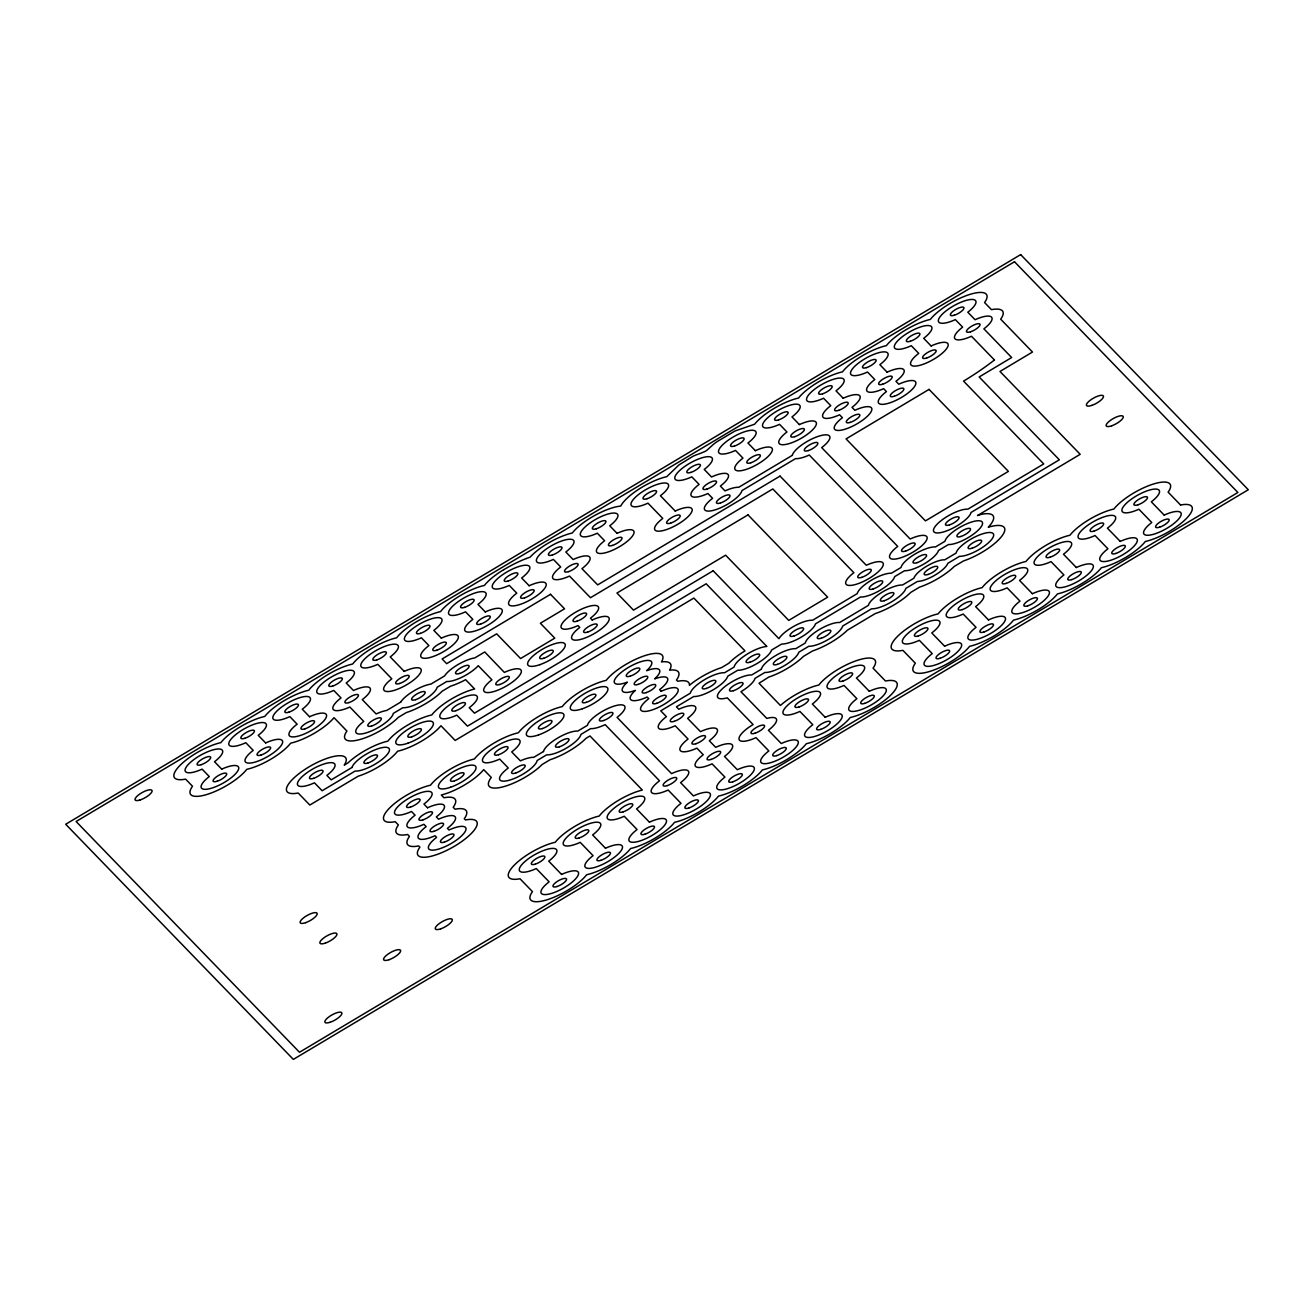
<?xml version="1.0" encoding="UTF-8"?>
<svg xmlns="http://www.w3.org/2000/svg" width="1314" height="1314" viewBox="0 0 1314 1314"><rect width="100%" height="100%" fill="white"/><g stroke="black" fill="none" stroke-linecap="round" stroke-linejoin="round"><path stroke-width="1.5" d="M526.323 558.532L530.084 557.169A33.868 10.413 -29.4 0 1 572.28 533.008A33.868 10.413 -29.4 0 1 620.734 506.087A33.868 10.413 -29.4 0 1 666.773 476.654L678.911 464.942L692.954 456.303A20.071 6.176 -29.4 0 1 699.311 453.806L704.895 451.523A6.57 2.02 -29.4 0 0 706.784 450.373L713.568 444.231A15.867 4.878 -29.4 0 1 718.2 440.962L735.035 430.976L754.614 424.241A33.868 10.413 -29.4 0 1 798.551 398.043A33.868 10.413 -29.4 0 1 842.471 371.846A33.868 10.413 -29.4 0 1 886.392 345.631A33.868 10.413 -29.4 0 1 930.328 319.433A33.868 10.413 -29.4 0 1 969.847 294.418A33.868 10.413 -29.4 0 1 984.564 302.532L991.462 309.661A33.868 10.413 -29.4 0 1 1000.693 319.187L1032.476 352.037L999.987 371.468L1080.19 454.316L977.485 515.581A15.062 4.632 -29.4 0 1 981.328 514.365A33.868 10.413 -29.4 0 1 988.259 527.226A33.868 10.413 -29.4 0 1 1002.139 535.767A33.868 10.413 -29.4 0 1 963.507 560.93L954.276 566.433A33.868 10.413 -29.4 0 1 919.57 587.128L910.75 592.4A33.868 10.413 -29.4 0 1 875.255 613.572L847.366 630.211A33.868 10.413 -29.4 0 1 812.66 650.906L803.429 656.409A33.868 10.413 -29.4 0 1 768.739 677.104L759.016 683.247L780.417 705.47A33.868 10.413 -29.4 0 1 818.819 685.037A33.868 10.413 -29.4 0 1 858.371 660.022A33.868 10.413 -29.4 0 1 873.054 668.169L885.488 681.013A33.868 10.413 -29.4 0 1 891.549 694.301A33.868 10.413 -29.4 0 1 850.24 717.51A33.868 10.413 -29.4 0 1 806.32 743.708A33.868 10.413 -29.4 0 1 762.399 769.905A33.868 10.413 -29.4 0 1 718.462 796.12A33.868 10.413 -29.4 0 1 674.542 822.318A33.868 10.413 -29.4 0 1 630.621 848.516A33.868 10.413 -29.4 0 1 586.685 874.73A33.868 10.413 -29.4 0 1 547.15 899.745A33.868 10.413 -29.4 0 1 532.449 891.615L519.999 878.754A33.868 10.413 -29.4 0 1 513.971 865.45A33.868 10.413 -29.4 0 1 555.264 842.258A33.868 10.413 -29.4 0 1 599.184 816.06A33.868 10.413 -29.4 0 1 642.316 790.043L589.97 735.955L586.044 738.304A33.868 10.413 -29.4 0 1 550.155 759.706L542.124 764.502A33.868 10.413 -29.4 0 1 502.671 786.938A33.868 10.413 -29.4 0 1 491.288 777.461L483.7 769.626A33.868 10.413 -29.4 0 1 441.29 795.003L443.968 797.762A33.868 10.413 -29.4 0 1 453.199 807.305L455.038 809.21A33.868 10.413 -29.4 0 1 464.269 818.753L465.468 819.969A33.868 10.413 -29.4 0 1 472.465 832.255A33.868 10.413 -29.4 0 1 433.078 855.743A33.868 10.413 -29.4 0 1 419.889 847.169L418.69 845.937A33.868 10.413 -29.4 0 1 409.459 836.394L407.619 834.489A33.868 10.413 -29.4 0 1 398.388 824.962L395.218 821.693A33.868 10.413 -29.4 0 1 389.19 808.389A33.868 10.413 -29.4 0 1 430.483 785.197A33.868 10.413 -29.4 0 1 474.42 758.983A33.868 10.413 -29.4 0 1 518.34 732.785A33.868 10.413 -29.4 0 1 562.261 706.587A33.868 10.413 -29.4 0 1 606.197 680.373A33.868 10.413 -29.4 0 1 644.402 655.785A33.868 10.413 -29.4 0 1 661.468 661.911A33.868 10.413 -29.4 0 1 669.598 670.124A33.868 10.413 -29.4 0 1 676.464 680.044L677.663 681.276A33.868 10.413 -29.4 0 1 689.407 685.317A33.868 10.413 -29.4 0 1 721.501 667.643L728.777 663.291A33.868 10.413 -29.4 0 1 744.989 650.89L693.858 598.067L455.17 740.439L440.946 725.739A33.868 10.413 -29.4 0 1 397.6 751.214A33.868 10.413 -29.4 0 1 358.196 776.196L309.825 805.039L298.179 793.015A33.868 10.413 -29.4 0 1 290.969 780.976A33.868 10.413 -29.4 0 1 329.83 757.455A33.868 10.413 -29.4 0 1 344.219 765.142L348.013 762.892A33.868 10.413 -29.4 0 1 387.844 741.145A33.868 10.413 -29.4 0 1 431.78 714.947A33.868 10.413 -29.4 0 1 474.633 688.979L465.632 679.683A33.868 10.413 -29.4 0 1 450.554 686.204L442.21 691.18A33.868 10.413 -29.4 0 1 406.322 712.582L398.29 717.378A33.868 10.413 -29.4 0 1 359.395 739.667A33.868 10.413 -29.4 0 1 346.929 731.044L334.002 717.69A33.868 10.413 -29.4 0 1 290.673 743.149A33.868 10.413 -29.4 0 1 246.753 769.347A33.868 10.413 -29.4 0 1 207.218 794.379A33.868 10.413 -29.4 0 1 192.501 786.248L185.603 779.136A33.868 10.413 -29.4 0 1 179.575 765.832A33.868 10.413 -29.4 0 1 220.867 742.624A33.868 10.413 -29.4 0 1 264.804 716.426A33.868 10.413 -29.4 0 1 308.724 690.228A33.868 10.413 -29.4 0 1 352.645 664.013A33.868 10.413 -29.4 0 1 396.582 637.816A33.868 10.413 -29.4 0 1 440.502 611.618A33.868 10.413 -29.4 0 1 484.439 585.42A33.868 10.413 -29.4 0 1 503.804 569.635M994.468 360.02L971.457 336.253A21.287 6.537 -29.4 0 1 955.032 338.864A21.287 6.537 -29.4 0 1 962.636 327.153L955.36 319.63A21.287 6.537 -29.4 0 1 939.74 317.2A21.287 6.537 -29.4 0 1 968.993 299.74A21.287 6.537 -29.4 0 1 967.794 312.206L975.07 319.729A21.287 6.537 -29.4 0 1 991.495 317.117A21.287 6.537 -29.4 0 1 983.89 328.845L1011.665 357.539L979.16 376.97L1059.347 459.801L971.013 512.493A21.287 6.537 -29.4 0 1 945.111 531.447A21.287 6.537 -29.4 0 1 937.67 523.629A21.287 6.537 -29.4 0 1 967.86 509.175L1043.727 463.924L963.556 381.109A107.058 32.899 -29.4 0 0 994.402 360.02M503.82 569.652A49.341 15.16 -29.4 0 1 526.323 558.516M1020.666 254.604L65.7 824.256L293.334 1059.396L1248.3 489.744L1020.666 254.604M1014.507 261.749L76.113 821.513L299.493 1052.251L1237.887 492.487L1014.507 261.749M550.517 594.306L442.112 658.971L446.661 663.669L496.659 633.841L520.574 658.544L554.787 638.144L540.366 623.247L564.56 608.809L550.517 594.306M792.326 455.334L738.747 487.297A21.287 6.537 -29.4 0 0 725.016 490.91L720.351 486.081A21.287 6.537 -29.4 0 0 727.956 474.354A21.287 6.537 -29.4 0 0 711.531 476.982L704.238 469.427A21.287 6.537 -29.4 0 0 705.437 456.96A21.287 6.537 -29.4 0 0 676.184 474.42A21.287 6.537 -29.4 0 0 691.805 476.851L699.097 484.39A21.287 6.537 -29.4 0 0 691.493 496.117A21.287 6.537 -29.4 0 0 707.918 493.506L712.582 498.318A21.287 6.537 -29.4 0 0 713.633 510.292A21.287 6.537 -29.4 0 0 741.95 490.598L795.528 458.635A21.287 6.537 -29.4 0 0 809.26 455.022L897.725 546.41A21.287 6.537 -29.4 0 0 896.509 558.877A21.287 6.537 -29.4 0 0 925.779 541.417A21.287 6.537 -29.4 0 0 910.159 539.003L821.693 447.614A21.287 6.537 -29.4 0 0 820.642 435.64A21.287 6.537 -29.4 0 0 792.326 455.334M400.671 702.119L386.759 710.431A21.287 6.537 -29.4 0 0 376.132 713.945L362.27 699.623A21.287 6.537 -29.4 0 0 369.875 687.895A21.287 6.537 -29.4 0 0 353.45 690.507L346.19 683.001A21.287 6.537 -29.4 0 0 347.389 670.534A21.287 6.537 -29.4 0 0 318.136 687.994A21.287 6.537 -29.4 0 0 333.756 690.425L341.016 697.915A21.287 6.537 -29.4 0 0 333.411 709.642A21.287 6.537 -29.4 0 0 349.836 707.031L363.748 721.402A21.287 6.537 -29.4 0 0 365.226 733.163A21.287 6.537 -29.4 0 0 393.329 713.387L402.856 707.704A21.287 6.537 -29.4 0 0 423.092 700.674A21.287 6.537 -29.4 0 0 437.151 687.255L446.793 681.49A21.287 6.537 -29.4 0 0 478.247 665.689L491.912 679.814A21.287 6.537 -29.4 0 0 490.713 692.297A21.287 6.537 -29.4 0 0 519.966 674.838A21.287 6.537 -29.4 0 0 504.346 672.407L484.735 651.974L474.814 657.903A21.287 6.537 -29.4 0 0 444.592 675.922L430.893 684.101A21.287 6.537 -29.4 0 0 400.671 702.119M780.056 476.095L597.673 584.894L581.938 568.65A21.287 6.537 -29.4 0 0 589.559 556.922A21.287 6.537 -29.4 0 0 573.118 559.534L565.825 551.995A21.287 6.537 -29.4 0 0 567.024 539.528A21.287 6.537 -29.4 0 0 537.771 556.972A21.287 6.537 -29.4 0 0 553.391 559.403L560.7 566.958A21.287 6.537 -29.4 0 0 553.079 578.669A21.287 6.537 -29.4 0 0 569.504 576.058L590.479 597.722L772.813 488.956L853.87 572.69A21.287 6.537 -29.4 0 0 852.671 585.157A21.287 6.537 -29.4 0 0 881.924 567.714A21.287 6.537 -29.4 0 0 866.304 565.283L780.056 476.095M929.047 389.387L846.068 438.892L925.434 520.886L1008.413 471.381L929.047 389.387M747.995 514.874L616.956 593.041L633.496 610.139L725.624 555.181L788.745 620.389L827.656 597.18L747.995 514.874M352.004 767.458L331.194 779.859L326.874 775.408A21.287 6.537 -29.4 0 0 328.089 762.941A21.287 6.537 -29.4 0 0 298.82 780.385A21.287 6.537 -29.4 0 0 314.457 782.816L322.144 790.749L355.141 771.055A21.287 6.537 -29.4 0 0 385.183 756.7A21.287 6.537 -29.4 0 0 378.202 748.668A21.287 6.537 -29.4 0 0 352.004 767.458M713.173 570.769L474.485 713.157L469.229 707.72A21.287 6.537 -29.4 0 0 470.445 695.254A21.287 6.537 -29.4 0 0 441.176 712.714A21.287 6.537 -29.4 0 0 456.812 715.128L467.472 726.149L706.16 583.777L766.85 646.455A21.287 6.537 -29.4 0 0 746.812 654.339A21.287 6.537 -29.4 0 0 734.115 667.052L724.589 672.752A21.287 6.537 -29.4 0 0 704.353 679.781A21.287 6.537 -29.4 0 0 690.31 693.201L660.745 710.825L666.395 716.656A21.287 6.537 -29.4 0 0 658.774 728.383A21.287 6.537 -29.4 0 0 675.215 725.771L688.06 739.043A21.287 6.537 -29.4 0 0 680.455 750.77A21.287 6.537 -29.4 0 0 696.88 748.159L703.253 754.745A21.287 6.537 -29.4 0 0 695.632 766.473A21.287 6.537 -29.4 0 0 712.073 763.845L724.934 777.132A21.287 6.537 -29.4 0 0 723.735 789.599A21.287 6.537 -29.4 0 0 752.988 772.139A21.287 6.537 -29.4 0 0 737.335 769.725L724.49 756.453A21.287 6.537 -29.4 0 0 732.112 744.71A21.287 6.537 -29.4 0 0 715.67 747.337L709.297 740.751A21.287 6.537 -29.4 0 0 716.918 729.024A21.287 6.537 -29.4 0 0 700.477 731.635L687.616 718.364A21.287 6.537 -29.4 0 0 695.254 706.62A21.287 6.537 -29.4 0 0 678.796 709.248L676.431 706.801L693.693 696.519A21.287 6.537 -29.4 0 0 713.732 689.472A21.287 6.537 -29.4 0 0 727.742 676.201L737.729 670.239A21.287 6.537 -29.4 0 0 757.587 663.192A21.287 6.537 -29.4 0 0 771.548 650.069L781.666 644.041A21.287 6.537 -29.4 0 0 801.507 636.978A21.287 6.537 -29.4 0 0 815.485 623.871L860.506 596.999A21.287 6.537 -29.4 0 0 880.643 589.97A21.287 6.537 -29.4 0 0 894.67 576.616L904.541 570.736A21.287 6.537 -29.4 0 0 924.481 563.69A21.287 6.537 -29.4 0 0 938.492 550.484L948.478 544.538A21.287 6.537 -29.4 0 0 978.618 529.788A21.287 6.537 -29.4 0 0 970.586 522.348A21.287 6.537 -29.4 0 0 944.963 541.286L935.437 546.969A21.287 6.537 -29.4 0 0 915.102 553.999A21.287 6.537 -29.4 0 0 901.043 567.484L891.401 573.233A21.287 6.537 -29.4 0 0 871.264 580.279A21.287 6.537 -29.4 0 0 857.221 593.616L812.545 620.274A21.287 6.537 -29.4 0 0 794.329 626.039A21.287 6.537 -29.4 0 0 778.923 638.686L713.173 570.769M543.487 751.526L533.73 757.34A21.287 6.537 -29.4 0 0 520.393 760.872L511.704 751.904A21.287 6.537 -29.4 0 0 513.133 739.289A21.287 6.537 -29.4 0 0 483.798 756.798A21.287 6.537 -29.4 0 0 499.649 759.081L508.272 768A21.287 6.537 -29.4 0 0 508.682 780.385A21.287 6.537 -29.4 0 0 537.163 760.51L546.69 754.827A21.287 6.537 -29.4 0 0 566.925 747.797A21.287 6.537 -29.4 0 0 580.969 734.378L590.627 728.629A21.287 6.537 -29.4 0 0 605.163 724.638L659.513 780.795A21.287 6.537 -29.4 0 0 651.695 792.638A21.287 6.537 -29.4 0 0 668.153 790.043L681.013 803.33A21.287 6.537 -29.4 0 0 679.798 815.797A21.287 6.537 -29.4 0 0 709.051 798.354A21.287 6.537 -29.4 0 0 693.431 795.923L680.586 782.635A21.287 6.537 -29.4 0 0 688.158 770.875A21.287 6.537 -29.4 0 0 671.536 773.634L617.071 717.378A21.287 6.537 -29.4 0 0 615.593 705.667A21.287 6.537 -29.4 0 0 587.424 725.328L577.782 731.077A21.287 6.537 -29.4 0 0 557.547 738.107A21.287 6.537 -29.4 0 0 543.487 751.526M761.348 669.22L751.707 674.985A21.287 6.537 -29.4 0 0 722.24 688.865A21.287 6.537 -29.4 0 0 727.25 697.833L753.103 724.54A21.287 6.537 -29.4 0 0 739.026 739.273A21.287 6.537 -29.4 0 0 756.01 737.647L768.854 750.935A21.287 6.537 -29.4 0 0 767.655 763.401A21.287 6.537 -29.4 0 0 796.925 745.925A21.287 6.537 -29.4 0 0 781.255 743.527L768.411 730.239A21.287 6.537 -29.4 0 0 766.818 718.429L740.948 691.706A21.287 6.537 -29.4 0 0 754.975 678.369L764.847 672.472A21.287 6.537 -29.4 0 0 784.803 665.426A21.287 6.537 -29.4 0 0 798.797 652.237L808.783 646.274A21.287 6.537 -29.4 0 0 828.723 639.228A21.287 6.537 -29.4 0 0 842.717 626.022L871.642 608.776A21.287 6.537 -29.4 0 0 891.795 601.73A21.287 6.537 -29.4 0 0 905.822 588.393L917.484 581.429A19.365 5.946 -29.4 0 0 935.207 575.006A19.365 5.946 -29.4 0 0 947.837 563.328L959.614 556.298A21.287 6.537 -29.4 0 0 989.754 541.549A21.287 6.537 -29.4 0 0 981.739 534.108A21.287 6.537 -29.4 0 0 956.116 553.046L944.815 559.797A19.365 5.946 -29.4 0 0 926.682 566.203A19.365 5.946 -29.4 0 0 913.953 578.193L902.537 585.009A21.287 6.537 -29.4 0 0 882.4 592.039A21.287 6.537 -29.4 0 0 868.373 605.393L839.662 622.508A21.287 6.537 -29.4 0 0 819.345 629.537A21.287 6.537 -29.4 0 0 805.268 643.022L795.742 648.705A21.287 6.537 -29.4 0 0 775.408 655.735A21.287 6.537 -29.4 0 0 761.348 669.22M1180.563 505.003L1168.113 492.142A33.868 10.413 -29.4 0 0 1153.396 484.028A33.868 10.413 -29.4 0 0 1113.878 509.044A33.868 10.413 -29.4 0 0 1069.941 535.241A33.868 10.413 -29.4 0 0 1026.02 561.456A33.868 10.413 -29.4 0 0 982.1 587.654A33.868 10.413 -29.4 0 0 938.163 613.852A33.868 10.413 -29.4 0 0 896.871 637.044A33.868 10.413 -29.4 0 0 902.899 650.348L915.349 663.209A33.868 10.413 -29.4 0 0 930.066 671.339A33.868 10.413 -29.4 0 0 969.601 646.307A33.868 10.413 -29.4 0 0 1013.521 620.109A33.868 10.413 -29.4 0 0 1057.441 593.912A33.868 10.413 -29.4 0 0 1101.378 567.714A33.868 10.413 -29.4 0 0 1145.299 541.499A33.868 10.413 -29.4 0 0 1186.591 518.307A33.868 10.413 -29.4 0 0 1180.563 505.003M1164.188 515.104L1151.327 501.817A21.287 6.537 -29.4 0 0 1152.526 489.35A21.287 6.537 -29.4 0 0 1123.273 506.81A21.287 6.537 -29.4 0 0 1138.893 509.224L1151.754 522.512A21.287 6.537 -29.4 0 0 1150.555 534.979A21.287 6.537 -29.4 0 0 1179.808 517.535A21.287 6.537 -29.4 0 0 1164.188 515.104M931.117 345.976L923.693 338.306A21.287 6.537 -29.4 0 0 924.957 325.806A21.287 6.537 -29.4 0 0 895.688 343.266A21.287 6.537 -29.4 0 0 911.292 345.697L918.732 353.384A21.287 6.537 -29.4 0 0 917.533 365.834A21.287 6.537 -29.4 0 0 946.803 348.374A21.287 6.537 -29.4 0 0 931.117 345.976M1120.267 541.417L1107.423 528.162A21.287 6.537 -29.4 0 0 1108.737 515.63A21.287 6.537 -29.4 0 0 1079.435 533.09A21.287 6.537 -29.4 0 0 1095.055 535.521L1107.916 548.809A21.287 6.537 -29.4 0 0 1106.733 561.275A21.287 6.537 -29.4 0 0 1135.986 543.782A21.287 6.537 -29.4 0 0 1120.267 541.417M887.114 372.174L879.854 364.684A21.287 6.537 -29.4 0 0 881.185 352.152A21.287 6.537 -29.4 0 0 851.899 369.595A21.287 6.537 -29.4 0 0 867.503 372.026L874.779 379.549A21.287 6.537 -29.4 0 0 867.174 391.276A21.287 6.537 -29.4 0 0 883.599 388.665L886.441 391.588A21.287 6.537 -29.4 0 0 885.258 404.055A21.287 6.537 -29.4 0 0 914.511 386.579A21.287 6.537 -29.4 0 0 898.776 384.214L895.951 381.306A21.287 6.537 -29.4 0 0 903.638 369.53A21.287 6.537 -29.4 0 0 887.114 372.174M1076.347 567.517L1063.486 554.229A21.287 6.537 -29.4 0 0 1064.685 541.762A21.287 6.537 -29.4 0 0 1035.432 559.222A21.287 6.537 -29.4 0 0 1051.052 561.636L1063.913 574.924A21.287 6.537 -29.4 0 0 1062.697 587.391A21.287 6.537 -29.4 0 0 1091.967 569.947A21.287 6.537 -29.4 0 0 1076.347 567.517M843.194 398.257L836 390.816A21.287 6.537 -29.4 0 0 837.215 378.35A21.287 6.537 -29.4 0 0 807.946 395.81A21.287 6.537 -29.4 0 0 823.582 398.241L830.777 405.665A21.287 6.537 -29.4 0 0 823.155 417.392A21.287 6.537 -29.4 0 0 839.58 414.781L842.422 417.704A21.287 6.537 -29.4 0 0 841.223 430.171A21.287 6.537 -29.4 0 0 870.476 412.727A21.287 6.537 -29.4 0 0 854.856 410.297L852.014 407.356A21.287 6.537 -29.4 0 0 859.635 395.645A21.287 6.537 -29.4 0 0 843.194 398.257M1032.393 593.714L1019.549 580.443A21.287 6.537 -29.4 0 0 1020.764 567.96A21.287 6.537 -29.4 0 0 991.512 585.42A21.287 6.537 -29.4 0 0 1007.132 587.851L1019.993 601.122A21.287 6.537 -29.4 0 0 1018.777 613.589A21.287 6.537 -29.4 0 0 1048.046 596.129A21.287 6.537 -29.4 0 0 1032.393 593.714M799.388 424.57L791.981 416.916A21.287 6.537 -29.4 0 0 793.18 404.449A21.287 6.537 -29.4 0 0 763.927 421.909A21.287 6.537 -29.4 0 0 779.547 424.34L786.955 431.978A21.287 6.537 -29.4 0 0 785.756 444.444A21.287 6.537 -29.4 0 0 815.009 427.001A21.287 6.537 -29.4 0 0 799.388 424.57M988.489 619.912L975.629 606.625A21.287 6.537 -29.4 0 0 976.828 594.174A21.287 6.537 -29.4 0 0 947.575 611.618A21.287 6.537 -29.4 0 0 963.195 614.049L976.056 627.336A21.287 6.537 -29.4 0 0 974.857 639.803A21.287 6.537 -29.4 0 0 1004.11 622.343A21.287 6.537 -29.4 0 0 988.489 619.912M755.369 450.686L747.945 443.015A21.287 6.537 -29.4 0 0 749.161 430.549A21.287 6.537 -29.4 0 0 719.891 448.008A21.287 6.537 -29.4 0 0 735.512 450.423L742.952 458.11A21.287 6.537 -29.4 0 0 741.737 470.576A21.287 6.537 -29.4 0 0 771.006 453.116A21.287 6.537 -29.4 0 0 755.369 450.686M944.618 646.209L931.774 632.937A21.287 6.537 -29.4 0 0 932.989 620.454A21.287 6.537 -29.4 0 0 903.736 637.898A21.287 6.537 -29.4 0 0 919.357 640.329L932.217 653.616A21.287 6.537 -29.4 0 0 931.002 666.083A21.287 6.537 -29.4 0 0 960.271 648.623A21.287 6.537 -29.4 0 0 944.618 646.209M869.293 691.279L856.432 678.008A21.287 6.537 -29.4 0 0 857.664 665.525A21.287 6.537 -29.4 0 0 828.395 682.984A21.287 6.537 -29.4 0 0 844.015 685.415L856.876 698.687A21.287 6.537 -29.4 0 0 855.677 711.153A21.287 6.537 -29.4 0 0 884.93 693.693A21.287 6.537 -29.4 0 0 869.293 691.279M675.199 511.031L660.416 495.739A21.287 6.537 -29.4 0 0 661.615 483.273A21.287 6.537 -29.4 0 0 632.363 500.733A21.287 6.537 -29.4 0 0 647.983 503.163L662.765 518.439A21.287 6.537 -29.4 0 0 661.566 530.905A21.287 6.537 -29.4 0 0 690.819 513.446A21.287 6.537 -29.4 0 0 675.199 511.031M825.208 717.296L812.348 704.025A21.287 6.537 -29.4 0 0 813.547 691.558A21.287 6.537 -29.4 0 0 784.294 709.018A21.287 6.537 -29.4 0 0 799.914 711.432L812.775 724.72A21.287 6.537 -29.4 0 0 811.576 737.187A21.287 6.537 -29.4 0 0 840.829 719.727A21.287 6.537 -29.4 0 0 825.208 717.296M617.038 533.336L609.745 525.797A21.287 6.537 -29.4 0 0 610.961 513.331A21.287 6.537 -29.4 0 0 581.691 530.774A21.287 6.537 -29.4 0 0 597.312 533.205L604.604 540.744A21.287 6.537 -29.4 0 0 603.405 553.21A21.287 6.537 -29.4 0 0 632.675 535.751A21.287 6.537 -29.4 0 0 617.038 533.336M592.203 620.011L590.446 618.188A21.287 6.537 -29.4 0 0 591.645 605.721A21.287 6.537 -29.4 0 0 562.392 623.181A21.287 6.537 -29.4 0 0 578.012 625.595L579.77 627.419A21.287 6.537 -29.4 0 0 578.554 639.885A21.287 6.537 -29.4 0 0 607.824 622.425A21.287 6.537 -29.4 0 0 592.203 620.011M661.188 691.279L659.595 689.62A21.287 6.537 -29.4 0 0 667.594 678.467A21.287 6.537 -29.4 0 0 654.602 678.911A21.287 6.537 -29.4 0 0 646.636 670.682A21.287 6.537 -29.4 0 0 643.811 660.909A21.287 6.537 -29.4 0 0 616.135 677.416A21.287 6.537 -29.4 0 0 627.386 682.163A21.287 6.537 -29.4 0 0 635.352 690.392A21.287 6.537 -29.4 0 0 631.311 700.099A21.287 6.537 -29.4 0 0 647.161 697.044L648.755 698.687A21.287 6.537 -29.4 0 0 647.556 711.153A21.287 6.537 -29.4 0 0 676.809 693.71A21.287 6.537 -29.4 0 0 661.188 691.279M529.164 585.748L521.658 577.996A21.287 6.537 -29.4 0 0 522.906 565.513A21.287 6.537 -29.4 0 0 493.637 582.956A21.287 6.537 -29.4 0 0 509.257 585.403L516.763 593.156A21.287 6.537 -29.4 0 0 515.564 605.623A21.287 6.537 -29.4 0 0 544.834 588.163A21.287 6.537 -29.4 0 0 529.164 585.748M485.277 611.946L477.968 604.391A21.287 6.537 -29.4 0 0 479.167 591.924A21.287 6.537 -29.4 0 0 449.914 609.384A21.287 6.537 -29.4 0 0 465.534 611.815L472.843 619.354A21.287 6.537 -29.4 0 0 471.627 631.82A21.287 6.537 -29.4 0 0 500.897 614.377A21.287 6.537 -29.4 0 0 485.277 611.946M649.428 822.17L636.567 808.898A21.287 6.537 -29.4 0 0 637.832 796.399A21.287 6.537 -29.4 0 0 608.546 813.859A21.287 6.537 -29.4 0 0 624.232 816.257L637.076 829.528A21.287 6.537 -29.4 0 0 635.894 841.995A21.287 6.537 -29.4 0 0 665.147 824.519A21.287 6.537 -29.4 0 0 649.428 822.17M441.34 638.144L433.834 630.392A21.287 6.537 -29.4 0 0 435.033 617.925A21.287 6.537 -29.4 0 0 405.78 635.368A21.287 6.537 -29.4 0 0 421.4 637.799L428.906 645.568A21.287 6.537 -29.4 0 0 427.707 658.018A21.287 6.537 -29.4 0 0 456.96 640.575A21.287 6.537 -29.4 0 0 441.34 638.144M605.491 848.236L592.63 834.948A21.287 6.537 -29.4 0 0 593.846 822.482A21.287 6.537 -29.4 0 0 564.577 839.942A21.287 6.537 -29.4 0 0 580.213 842.356L593.057 855.644A21.287 6.537 -29.4 0 0 591.858 868.111A21.287 6.537 -29.4 0 0 621.111 850.651A21.287 6.537 -29.4 0 0 605.491 848.236M404.236 671.388L390.225 656.918A21.287 6.537 -29.4 0 0 391.424 644.451A21.287 6.537 -29.4 0 0 362.171 661.895A21.287 6.537 -29.4 0 0 377.791 664.326L391.802 678.812A21.287 6.537 -29.4 0 0 390.603 691.263A21.287 6.537 -29.4 0 0 419.856 673.819A21.287 6.537 -29.4 0 0 404.236 671.388M561.571 874.434L548.71 861.146A21.287 6.537 -29.4 0 0 549.909 848.68A21.287 6.537 -29.4 0 0 520.656 866.14A21.287 6.537 -29.4 0 0 536.276 868.57L549.137 881.842A21.287 6.537 -29.4 0 0 547.922 894.308A21.287 6.537 -29.4 0 0 577.191 876.865A21.287 6.537 -29.4 0 0 561.571 874.434M427.51 807.782L423.929 804.086A21.287 6.537 -29.4 0 0 425.145 791.619A21.287 6.537 -29.4 0 0 395.875 809.063A21.287 6.537 -29.4 0 0 411.496 811.494L415.076 815.189A21.287 6.537 -29.4 0 0 407.471 826.917A21.287 6.537 -29.4 0 0 423.896 824.305L426.163 826.621A21.287 6.537 -29.4 0 0 418.542 838.348A21.287 6.537 -29.4 0 0 434.967 835.737L436.577 837.396A21.287 6.537 -29.4 0 0 435.377 849.862A21.287 6.537 -29.4 0 0 464.63 832.403A21.287 6.537 -29.4 0 0 449.01 829.988L447.401 828.329A21.287 6.537 -29.4 0 0 455.005 816.602A21.287 6.537 -29.4 0 0 438.58 819.213L436.33 816.881A21.287 6.537 -29.4 0 0 443.935 805.154A21.287 6.537 -29.4 0 0 427.51 807.782M309.562 716.738L302.269 709.215A21.287 6.537 -29.4 0 0 303.468 696.749A21.287 6.537 -29.4 0 0 274.215 714.192A21.287 6.537 -29.4 0 0 289.836 716.623L297.128 724.162A21.287 6.537 -29.4 0 0 295.929 736.628A21.287 6.537 -29.4 0 0 325.182 719.169A21.287 6.537 -29.4 0 0 309.562 716.738M265.642 742.952L258.234 735.298A21.287 6.537 -29.4 0 0 259.433 722.831A21.287 6.537 -29.4 0 0 230.18 740.291A21.287 6.537 -29.4 0 0 245.8 742.722L253.208 750.36A21.287 6.537 -29.4 0 0 251.992 762.826A21.287 6.537 -29.4 0 0 281.262 745.383A21.287 6.537 -29.4 0 0 265.642 742.952M221.721 769.15L214.511 761.726A21.287 6.537 -29.4 0 0 215.726 749.259A21.287 6.537 -29.4 0 0 186.457 766.719A21.287 6.537 -29.4 0 0 202.093 769.133L209.287 776.574A21.287 6.537 -29.4 0 0 208.072 789.041A21.287 6.537 -29.4 0 0 237.341 771.581A21.287 6.537 -29.4 0 0 221.721 769.15M140.105 799.963A9.674 2.973 -29.4 0 0 152.063 790.601A9.674 2.973 -29.4 0 0 138.496 794.97A9.674 2.973 -29.4 0 0 140.105 799.963M389.125 959.68A9.674 2.973 -29.4 0 0 400.54 950.318A9.674 2.973 -29.4 0 0 386.645 955.163A9.674 2.973 -29.4 0 0 389.125 959.68M440.814 928.801A9.674 2.973 -29.4 0 0 452.23 919.422A9.674 2.973 -29.4 0 0 438.334 924.284A9.674 2.973 -29.4 0 0 440.814 928.801M305.669 922.658A9.674 2.973 -29.4 0 0 317.085 913.279A9.674 2.973 -29.4 0 0 303.189 918.141A9.674 2.973 -29.4 0 0 305.669 922.658M325.429 943.074A9.674 2.973 -29.4 0 0 336.844 933.712A9.674 2.973 -29.4 0 0 322.948 938.557A9.674 2.973 -29.4 0 0 325.429 943.074M1091.967 405.353A9.674 2.973 -29.4 0 0 1103.382 395.974A9.674 2.973 -29.4 0 0 1089.487 400.836A9.674 2.973 -29.4 0 0 1091.967 405.353M1111.743 425.785A9.674 2.973 -29.4 0 0 1123.158 416.407A9.674 2.973 -29.4 0 0 1109.262 421.252A9.674 2.973 -29.4 0 0 1111.743 425.785M329.929 1022.325A9.674 2.973 -29.4 0 0 341.886 1012.963A9.674 2.973 -29.4 0 0 328.319 1017.332A9.674 2.973 -29.4 0 0 329.929 1022.325M201.141 764.699A7.736 2.382 -29.4 0 0 210.7 757.209A7.736 2.382 -29.4 0 0 199.843 760.707A7.736 2.382 -29.4 0 0 201.141 764.699M217.155 781.255A7.736 2.382 -29.4 0 0 226.714 773.749A7.736 2.382 -29.4 0 0 215.857 777.247A7.736 2.382 -29.4 0 0 217.155 781.255M261.075 755.041A7.736 2.382 -29.4 0 0 270.635 747.551A7.736 2.382 -29.4 0 0 259.778 751.05A7.736 2.382 -29.4 0 0 261.075 755.041M244.847 738.287A7.736 2.382 -29.4 0 0 254.423 730.798A7.736 2.382 -29.4 0 0 243.566 734.296A7.736 2.382 -29.4 0 0 244.847 738.287M288.883 712.188A7.736 2.382 -29.4 0 0 298.442 704.698A7.736 2.382 -29.4 0 0 287.585 708.197A7.736 2.382 -29.4 0 0 288.883 712.188M304.996 728.843A7.736 2.382 -29.4 0 0 314.555 721.337A7.736 2.382 -29.4 0 0 303.698 724.835A7.736 2.382 -29.4 0 0 304.996 728.843M332.803 685.99A7.736 2.382 -29.4 0 0 342.363 678.5A7.736 2.382 -29.4 0 0 331.522 681.999A7.736 2.382 -29.4 0 0 332.803 685.99M348.883 702.596A7.736 2.382 -29.4 0 0 358.443 695.106A7.736 2.382 -29.4 0 0 347.602 698.605A7.736 2.382 -29.4 0 0 348.883 702.596M376.839 659.891A7.736 2.382 -29.4 0 0 386.398 652.401A7.736 2.382 -29.4 0 0 375.558 655.9A7.736 2.382 -29.4 0 0 376.839 659.891M399.67 683.477A7.736 2.382 -29.4 0 0 409.229 675.987A7.736 2.382 -29.4 0 0 398.388 679.486A7.736 2.382 -29.4 0 0 399.67 683.477M420.447 633.364A7.736 2.382 -29.4 0 0 430.023 625.875A7.736 2.382 -29.4 0 0 419.166 629.373A7.736 2.382 -29.4 0 0 420.447 633.364M436.774 650.233A7.736 2.382 -29.4 0 0 446.349 642.743A7.736 2.382 -29.4 0 0 435.492 646.242A7.736 2.382 -29.4 0 0 436.774 650.233M464.581 607.38A7.736 2.382 -29.4 0 0 474.14 599.89A7.736 2.382 -29.4 0 0 463.3 603.389A7.736 2.382 -29.4 0 0 464.581 607.38M480.71 624.035A7.736 2.382 -29.4 0 0 490.27 616.545A7.736 2.382 -29.4 0 0 479.413 620.044A7.736 2.382 -29.4 0 0 480.71 624.035M508.304 580.969A7.736 2.382 -29.4 0 0 517.864 573.462A7.736 2.382 -29.4 0 0 507.007 576.961A7.736 2.382 -29.4 0 0 508.304 580.969M524.631 597.837A7.736 2.382 -29.4 0 0 534.19 590.331A7.736 2.382 -29.4 0 0 523.35 593.829A7.736 2.382 -29.4 0 0 524.631 597.837M552.438 554.968A7.736 2.382 -29.4 0 0 561.998 547.478A7.736 2.382 -29.4 0 0 551.141 550.977A7.736 2.382 -29.4 0 0 552.438 554.968M568.568 571.623A7.736 2.382 -29.4 0 0 578.127 564.133A7.736 2.382 -29.4 0 0 567.27 567.632A7.736 2.382 -29.4 0 0 568.568 571.623M596.359 528.77A7.736 2.382 -29.4 0 0 605.935 521.28A7.736 2.382 -29.4 0 0 595.078 524.779A7.736 2.382 -29.4 0 0 596.359 528.77M612.472 545.425A7.736 2.382 -29.4 0 0 622.048 537.919A7.736 2.382 -29.4 0 0 611.191 541.417A7.736 2.382 -29.4 0 0 612.472 545.425M647.03 498.729A7.736 2.382 -29.4 0 0 656.589 491.239A7.736 2.382 -29.4 0 0 645.732 494.737A7.736 2.382 -29.4 0 0 647.03 498.729M670.633 523.12A7.736 2.382 -29.4 0 0 680.209 515.63A7.736 2.382 -29.4 0 0 669.352 519.129A7.736 2.382 -29.4 0 0 670.633 523.12M690.852 472.416A7.736 2.382 -29.4 0 0 700.411 464.926A7.736 2.382 -29.4 0 0 689.554 468.425A7.736 2.382 -29.4 0 0 690.852 472.416M706.965 489.071A7.736 2.382 -29.4 0 0 716.541 481.581A7.736 2.382 -29.4 0 0 705.684 485.08A7.736 2.382 -29.4 0 0 706.965 489.071M720.45 502.999A7.736 2.382 -29.4 0 0 730.026 495.509A7.736 2.382 -29.4 0 0 719.169 499.008A7.736 2.382 -29.4 0 0 720.45 502.999M734.559 446.004A7.736 2.382 -29.4 0 0 744.135 438.498A7.736 2.382 -29.4 0 0 733.278 441.997A7.736 2.382 -29.4 0 0 734.559 446.004M750.82 462.774A7.736 2.382 -29.4 0 0 760.379 455.285A7.736 2.382 -29.4 0 0 749.522 458.783A7.736 2.382 -29.4 0 0 750.82 462.774M778.594 419.905A7.736 2.382 -29.4 0 0 788.154 412.415A7.736 2.382 -29.4 0 0 777.313 415.914A7.736 2.382 -29.4 0 0 778.594 419.905M794.822 436.659A7.736 2.382 -29.4 0 0 804.382 429.169A7.736 2.382 -29.4 0 0 793.525 432.667A7.736 2.382 -29.4 0 0 794.822 436.659M822.63 393.806A7.736 2.382 -29.4 0 0 832.189 386.316A7.736 2.382 -29.4 0 0 821.332 389.815A7.736 2.382 -29.4 0 0 822.63 393.806M838.644 410.346A7.736 2.382 -29.4 0 0 848.203 402.856A7.736 2.382 -29.4 0 0 837.347 406.355A7.736 2.382 -29.4 0 0 838.644 410.346M866.55 367.608A7.736 2.382 -29.4 0 0 876.11 360.102A7.736 2.382 -29.4 0 0 865.269 363.6A7.736 2.382 -29.4 0 0 866.55 367.608M882.647 384.23A7.736 2.382 -29.4 0 0 892.206 376.74A7.736 2.382 -29.4 0 0 881.366 380.239A7.736 2.382 -29.4 0 0 882.647 384.23M894.308 396.27A7.736 2.382 -29.4 0 0 903.868 388.78A7.736 2.382 -29.4 0 0 893.011 392.278A7.736 2.382 -29.4 0 0 894.308 396.27M910.339 341.262A7.736 2.382 -29.4 0 0 919.915 333.772A7.736 2.382 -29.4 0 0 909.058 337.271A7.736 2.382 -29.4 0 0 910.339 341.262M926.6 358.049A7.736 2.382 -29.4 0 0 936.159 350.559A7.736 2.382 -29.4 0 0 925.319 354.057A7.736 2.382 -29.4 0 0 926.6 358.049M954.407 315.196A7.736 2.382 -29.4 0 0 963.967 307.706A7.736 2.382 -29.4 0 0 953.11 311.204A7.736 2.382 -29.4 0 0 954.407 315.196M970.504 331.818A7.736 2.382 -29.4 0 0 980.063 324.328A7.736 2.382 -29.4 0 0 969.206 327.827A7.736 2.382 -29.4 0 0 970.504 331.818M808.307 450.587A7.736 2.382 -29.4 0 0 817.866 443.097A7.736 2.382 -29.4 0 0 807.01 446.596A7.736 2.382 -29.4 0 0 808.307 450.587M850.289 422.385A7.736 2.382 -29.4 0 0 859.849 414.896A7.736 2.382 -29.4 0 0 849.008 418.394A7.736 2.382 -29.4 0 0 850.289 422.385M371.796 725.936A7.736 2.382 -29.4 0 0 381.356 718.446A7.736 2.382 -29.4 0 0 370.515 721.944A7.736 2.382 -29.4 0 0 371.796 725.936M415.651 699.656A7.736 2.382 -29.4 0 0 425.21 692.166A7.736 2.382 -29.4 0 0 414.353 695.664A7.736 2.382 -29.4 0 0 415.651 699.656M459.572 673.458A7.736 2.382 -29.4 0 0 469.131 665.952A7.736 2.382 -29.4 0 0 458.29 669.45A7.736 2.382 -29.4 0 0 459.572 673.458M577.06 621.177A7.736 2.382 -29.4 0 0 586.619 613.671A7.736 2.382 -29.4 0 0 575.762 617.169A7.736 2.382 -29.4 0 0 577.06 621.177M587.637 632.1A7.736 2.382 -29.4 0 0 597.197 624.61A7.736 2.382 -29.4 0 0 586.34 628.108A7.736 2.382 -29.4 0 0 587.637 632.1M543.7 658.298A7.736 2.382 -29.4 0 0 553.276 650.808A7.736 2.382 -29.4 0 0 542.419 654.306A7.736 2.382 -29.4 0 0 543.7 658.298M499.78 684.495A7.736 2.382 -29.4 0 0 509.339 677.006A7.736 2.382 -29.4 0 0 498.499 680.504A7.736 2.382 -29.4 0 0 499.78 684.495M455.859 710.71A7.736 2.382 -29.4 0 0 465.419 703.204A7.736 2.382 -29.4 0 0 454.562 706.702A7.736 2.382 -29.4 0 0 455.859 710.71M411.84 736.809A7.736 2.382 -29.4 0 0 421.4 729.319A7.736 2.382 -29.4 0 0 410.543 732.818A7.736 2.382 -29.4 0 0 411.84 736.809M367.904 763.007A7.736 2.382 -29.4 0 0 377.479 755.517A7.736 2.382 -29.4 0 0 366.622 759.016A7.736 2.382 -29.4 0 0 367.904 763.007M313.504 778.381A7.736 2.382 -29.4 0 0 323.063 770.891A7.736 2.382 -29.4 0 0 312.206 774.389A7.736 2.382 -29.4 0 0 313.504 778.381M949.513 524.894A7.736 2.382 -29.4 0 0 959.072 517.388A7.736 2.382 -29.4 0 0 948.232 520.886A7.736 2.382 -29.4 0 0 949.513 524.894M905.592 551.092A7.736 2.382 -29.4 0 0 915.152 543.602A7.736 2.382 -29.4 0 0 904.295 547.1A7.736 2.382 -29.4 0 0 905.592 551.092M861.738 577.372A7.736 2.382 -29.4 0 0 871.297 569.882A7.736 2.382 -29.4 0 0 860.456 573.38A7.736 2.382 -29.4 0 0 861.738 577.372M960.961 536.473A7.736 2.382 -29.4 0 0 970.537 528.967A7.736 2.382 -29.4 0 0 959.68 532.466A7.736 2.382 -29.4 0 0 960.961 536.473M917.041 562.671A7.736 2.382 -29.4 0 0 926.6 555.181A7.736 2.382 -29.4 0 0 915.743 558.68A7.736 2.382 -29.4 0 0 917.041 562.671M873.186 588.951A7.736 2.382 -29.4 0 0 882.762 581.461A7.736 2.382 -29.4 0 0 871.905 584.96A7.736 2.382 -29.4 0 0 873.186 588.951M972.114 548.234A7.736 2.382 -29.4 0 0 981.673 540.744A7.736 2.382 -29.4 0 0 970.832 544.242A7.736 2.382 -29.4 0 0 972.114 548.234M928.193 574.432A7.736 2.382 -29.4 0 0 937.753 566.942A7.736 2.382 -29.4 0 0 926.896 570.44A7.736 2.382 -29.4 0 0 928.193 574.432M884.338 600.712A7.736 2.382 -29.4 0 0 893.898 593.222A7.736 2.382 -29.4 0 0 883.057 596.72A7.736 2.382 -29.4 0 0 884.338 600.712M821.266 638.21A7.736 2.382 -29.4 0 0 830.842 630.72A7.736 2.382 -29.4 0 0 819.985 634.219A7.736 2.382 -29.4 0 0 821.266 638.21M777.346 664.408A7.736 2.382 -29.4 0 0 786.905 656.918A7.736 2.382 -29.4 0 0 776.065 660.416A7.736 2.382 -29.4 0 0 777.346 664.408M794.067 635.96A7.736 2.382 -29.4 0 0 803.626 628.47A7.736 2.382 -29.4 0 0 792.769 631.968A7.736 2.382 -29.4 0 0 794.067 635.96M750.13 662.174A7.736 2.382 -29.4 0 0 759.689 654.668A7.736 2.382 -29.4 0 0 748.849 658.166A7.736 2.382 -29.4 0 0 750.13 662.174M706.291 688.454A7.736 2.382 -29.4 0 0 715.851 680.964A7.736 2.382 -29.4 0 0 704.994 684.463A7.736 2.382 -29.4 0 0 706.291 688.454M733.491 690.688A7.736 2.382 -29.4 0 0 743.067 683.198A7.736 2.382 -29.4 0 0 732.21 686.696A7.736 2.382 -29.4 0 0 733.491 690.688M630.277 676.135A7.736 2.382 -29.4 0 0 639.836 668.645A7.736 2.382 -29.4 0 0 628.979 672.144A7.736 2.382 -29.4 0 0 630.277 676.135M638.243 684.38A7.736 2.382 -29.4 0 0 647.802 676.874A7.736 2.382 -29.4 0 0 636.945 680.373A7.736 2.382 -29.4 0 0 638.243 684.38M646.209 692.609A7.736 2.382 -29.4 0 0 655.768 685.103A7.736 2.382 -29.4 0 0 644.911 688.602A7.736 2.382 -29.4 0 0 646.209 692.609M603.405 720.581A7.736 2.382 -29.4 0 0 612.965 713.091A7.736 2.382 -29.4 0 0 602.108 716.59A7.736 2.382 -29.4 0 0 603.405 720.581M656.622 703.368A7.736 2.382 -29.4 0 0 666.198 695.878A7.736 2.382 -29.4 0 0 655.341 699.377A7.736 2.382 -29.4 0 0 656.622 703.368M559.485 746.779A7.736 2.382 -29.4 0 0 569.044 739.289A7.736 2.382 -29.4 0 0 558.187 742.788A7.736 2.382 -29.4 0 0 559.485 746.779M515.63 773.059A7.736 2.382 -29.4 0 0 525.189 765.569A7.736 2.382 -29.4 0 0 514.332 769.068A7.736 2.382 -29.4 0 0 515.63 773.059M498.499 754.745A7.736 2.382 -29.4 0 0 508.058 747.255A7.736 2.382 -29.4 0 0 497.201 750.754A7.736 2.382 -29.4 0 0 498.499 754.745M542.419 728.547A7.736 2.382 -29.4 0 0 551.979 721.058A7.736 2.382 -29.4 0 0 541.138 724.556A7.736 2.382 -29.4 0 0 542.419 728.547M586.34 702.349A7.736 2.382 -29.4 0 0 595.915 694.843A7.736 2.382 -29.4 0 0 585.058 698.342A7.736 2.382 -29.4 0 0 586.34 702.349M410.543 807.059A7.736 2.382 -29.4 0 0 420.119 799.569A7.736 2.382 -29.4 0 0 409.262 803.068A7.736 2.382 -29.4 0 0 410.543 807.059M454.48 780.861A7.736 2.382 -29.4 0 0 464.039 773.371A7.736 2.382 -29.4 0 0 453.182 776.87A7.736 2.382 -29.4 0 0 454.48 780.861M422.944 819.87A7.736 2.382 -29.4 0 0 432.503 812.381A7.736 2.382 -29.4 0 0 421.663 815.879A7.736 2.382 -29.4 0 0 422.944 819.87M434.014 831.302A7.736 2.382 -29.4 0 0 443.59 823.812A7.736 2.382 -29.4 0 0 432.733 827.311A7.736 2.382 -29.4 0 0 434.014 831.302M444.444 842.077A7.736 2.382 -29.4 0 0 454.003 834.587A7.736 2.382 -29.4 0 0 443.147 838.086A7.736 2.382 -29.4 0 0 444.444 842.077M674.263 721.337A7.736 2.382 -29.4 0 0 683.822 713.847A7.736 2.382 -29.4 0 0 672.965 717.345A7.736 2.382 -29.4 0 0 674.263 721.337M695.927 743.724A7.736 2.382 -29.4 0 0 705.503 736.234A7.736 2.382 -29.4 0 0 694.646 739.733A7.736 2.382 -29.4 0 0 695.927 743.724M535.324 864.136A7.736 2.382 -29.4 0 0 544.883 856.646A7.736 2.382 -29.4 0 0 534.042 860.144A7.736 2.382 -29.4 0 0 535.324 864.136M579.244 837.938A7.736 2.382 -29.4 0 0 588.82 830.432A7.736 2.382 -29.4 0 0 577.963 833.93A7.736 2.382 -29.4 0 0 579.244 837.938M557.005 886.523A7.736 2.382 -29.4 0 0 566.564 879.033A7.736 2.382 -29.4 0 0 555.707 882.532A7.736 2.382 -29.4 0 0 557.005 886.523M600.925 860.325A7.736 2.382 -29.4 0 0 610.484 852.835A7.736 2.382 -29.4 0 0 599.644 856.334A7.736 2.382 -29.4 0 0 600.925 860.325M644.944 834.209A7.736 2.382 -29.4 0 0 654.503 826.72A7.736 2.382 -29.4 0 0 643.663 830.218A7.736 2.382 -29.4 0 0 644.944 834.209M623.23 811.838A7.736 2.382 -29.4 0 0 632.79 804.349A7.736 2.382 -29.4 0 0 621.933 807.847A7.736 2.382 -29.4 0 0 623.23 811.838M667.2 785.624A7.736 2.382 -29.4 0 0 676.759 778.118A7.736 2.382 -29.4 0 0 665.902 781.616A7.736 2.382 -29.4 0 0 667.2 785.624M688.865 808.011A7.736 2.382 -29.4 0 0 698.44 800.522A7.736 2.382 -29.4 0 0 687.583 804.02A7.736 2.382 -29.4 0 0 688.865 808.011M732.801 781.814A7.736 2.382 -29.4 0 0 742.361 774.307A7.736 2.382 -29.4 0 0 731.504 777.806A7.736 2.382 -29.4 0 0 732.801 781.814M711.12 759.426A7.736 2.382 -29.4 0 0 720.68 751.92A7.736 2.382 -29.4 0 0 709.823 755.419A7.736 2.382 -29.4 0 0 711.12 759.426M755.041 733.228A7.736 2.382 -29.4 0 0 764.6 725.722A7.736 2.382 -29.4 0 0 753.743 729.221A7.736 2.382 -29.4 0 0 755.041 733.228M776.722 755.599A7.736 2.382 -29.4 0 0 786.281 748.109A7.736 2.382 -29.4 0 0 775.441 751.608A7.736 2.382 -29.4 0 0 776.722 755.599M798.961 706.998A7.736 2.382 -29.4 0 0 808.537 699.508A7.736 2.382 -29.4 0 0 797.68 703.006A7.736 2.382 -29.4 0 0 798.961 706.998M820.642 729.401A7.736 2.382 -29.4 0 0 830.202 721.895A7.736 2.382 -29.4 0 0 819.361 725.394A7.736 2.382 -29.4 0 0 820.642 729.401M843.062 680.981A7.736 2.382 -29.4 0 0 852.622 673.491A7.736 2.382 -29.4 0 0 841.781 676.989A7.736 2.382 -29.4 0 0 843.062 680.981M864.743 703.368A7.736 2.382 -29.4 0 0 874.303 695.878A7.736 2.382 -29.4 0 0 863.446 699.377A7.736 2.382 -29.4 0 0 864.743 703.368M918.404 635.894A7.736 2.382 -29.4 0 0 927.963 628.404A7.736 2.382 -29.4 0 0 917.106 631.903A7.736 2.382 -29.4 0 0 918.404 635.894M940.068 658.298A7.736 2.382 -29.4 0 0 949.644 650.791A7.736 2.382 -29.4 0 0 938.787 654.29A7.736 2.382 -29.4 0 0 940.068 658.298M962.242 609.614A7.736 2.382 -29.4 0 0 971.818 602.124A7.736 2.382 -29.4 0 0 960.961 605.623A7.736 2.382 -29.4 0 0 962.242 609.614M983.923 632.001A7.736 2.382 -29.4 0 0 993.483 624.511A7.736 2.382 -29.4 0 0 982.626 628.01A7.736 2.382 -29.4 0 0 983.923 632.001M1006.179 583.416A7.736 2.382 -29.4 0 0 1015.738 575.926A7.736 2.382 -29.4 0 0 1004.881 579.425A7.736 2.382 -29.4 0 0 1006.179 583.416M1027.844 605.803A7.736 2.382 -29.4 0 0 1037.419 598.313A7.736 2.382 -29.4 0 0 1026.562 601.812A7.736 2.382 -29.4 0 0 1027.844 605.803M1050.1 557.218A7.736 2.382 -29.4 0 0 1059.659 549.712A7.736 2.382 -29.4 0 0 1048.818 553.21A7.736 2.382 -29.4 0 0 1050.1 557.218M1071.781 579.605A7.736 2.382 -29.4 0 0 1081.34 572.116A7.736 2.382 -29.4 0 0 1070.483 575.614A7.736 2.382 -29.4 0 0 1071.781 579.605M1094.102 531.086A7.736 2.382 -29.4 0 0 1103.661 523.596A7.736 2.382 -29.4 0 0 1092.821 527.095A7.736 2.382 -29.4 0 0 1094.102 531.086M1115.783 553.473A7.736 2.382 -29.4 0 0 1125.342 545.983A7.736 2.382 -29.4 0 0 1114.486 549.482A7.736 2.382 -29.4 0 0 1115.783 553.473M1137.94 504.806A7.736 2.382 -29.4 0 0 1147.516 497.3A7.736 2.382 -29.4 0 0 1136.659 500.798A7.736 2.382 -29.4 0 0 1137.94 504.806M1159.621 527.193A7.736 2.382 -29.4 0 0 1169.181 519.703A7.736 2.382 -29.4 0 0 1158.324 523.202A7.736 2.382 -29.4 0 0 1159.621 527.193M450.571 787.25A21.287 6.537 -29.4 0 0 475.816 766.637A21.287 6.537 -29.4 0 0 445.315 777.198A21.287 6.537 -29.4 0 0 450.571 787.25M538.51 734.937A21.287 6.537 -29.4 0 0 563.755 714.323A21.287 6.537 -29.4 0 0 533.254 724.885A21.287 6.537 -29.4 0 0 538.51 734.937M582.447 708.739A21.287 6.537 -29.4 0 0 607.692 688.125A21.287 6.537 -29.4 0 0 577.191 698.687A21.287 6.537 -29.4 0 0 582.447 708.739M407.931 743.198A21.287 6.537 -29.4 0 0 433.177 722.585A21.287 6.537 -29.4 0 0 402.675 733.163A21.287 6.537 -29.4 0 0 407.931 743.198M539.808 664.687A21.287 6.537 -29.4 0 0 565.053 644.074A21.287 6.537 -29.4 0 0 534.552 654.635A21.287 6.537 -29.4 0 0 539.808 664.687"/></g></svg>
